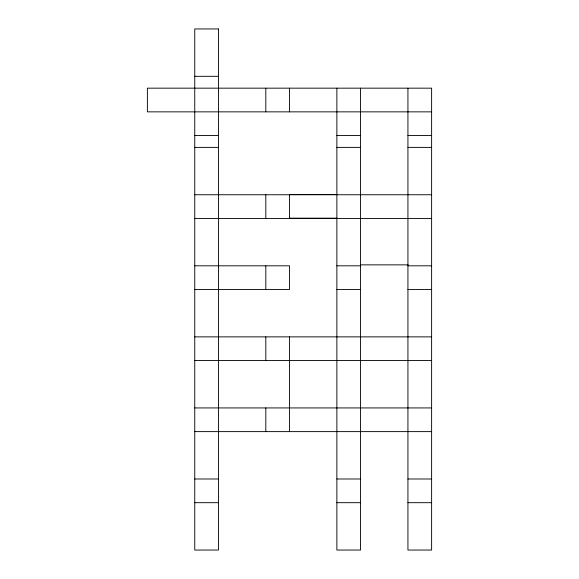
<?xml version="1.0" encoding="UTF-8"?>
<svg xmlns="http://www.w3.org/2000/svg" width="579" height="579" viewBox="0 0 579 579"><rect width="100%" height="100%" fill="white"/><g stroke="black" fill="none" stroke-linecap="round" stroke-linejoin="round"><path stroke-width="0.87" d="M194.754 76.319L218.442 76.319M431.616 111.856L147.384 111.856L147.384 88.167L431.616 88.167L431.616 550.05L407.934 550.05L407.934 88.167M194.754 135.537L218.442 135.537M336.869 135.537L360.558 135.537M407.934 135.537L431.616 135.537M194.754 147.384L218.442 147.384M336.869 147.384L360.558 147.384M407.934 147.384L431.616 147.384M289.5 194.486L336.869 194.486M194.754 194.754L431.616 194.754M289.5 218.167L336.869 218.167M194.754 218.442L431.616 218.442M360.333 264.864L408.159 264.864M194.754 265.812L289.5 265.812L289.5 289.5L194.754 289.5M336.869 265.812L360.558 265.812M407.934 265.812L431.616 265.812M336.869 289.5L360.558 289.5M407.934 289.5L431.616 289.5M194.754 336.869L431.616 336.869M194.754 360.558L431.616 360.558M194.754 407.934L431.616 407.934M194.754 431.616L431.616 431.616M194.754 478.992L218.442 478.992M336.869 478.992L360.558 478.992M407.934 478.992L431.616 478.992M194.754 502.681L218.442 502.681M336.869 502.681L360.558 502.681M407.934 502.681L431.616 502.681M360.558 88.167L360.558 550.05L336.869 550.05L336.869 88.167M289.5 88.167L289.5 111.856M289.5 194.754L289.5 218.442M289.5 336.869L289.5 431.616M265.812 88.167L265.812 111.856M265.812 194.754L265.812 218.442M265.812 265.812L265.812 289.5M265.812 336.869L265.812 360.558M265.812 407.934L265.812 431.616M218.442 28.95L194.754 28.95L194.754 550.05L218.442 550.05L218.442 28.95"/></g></svg>
